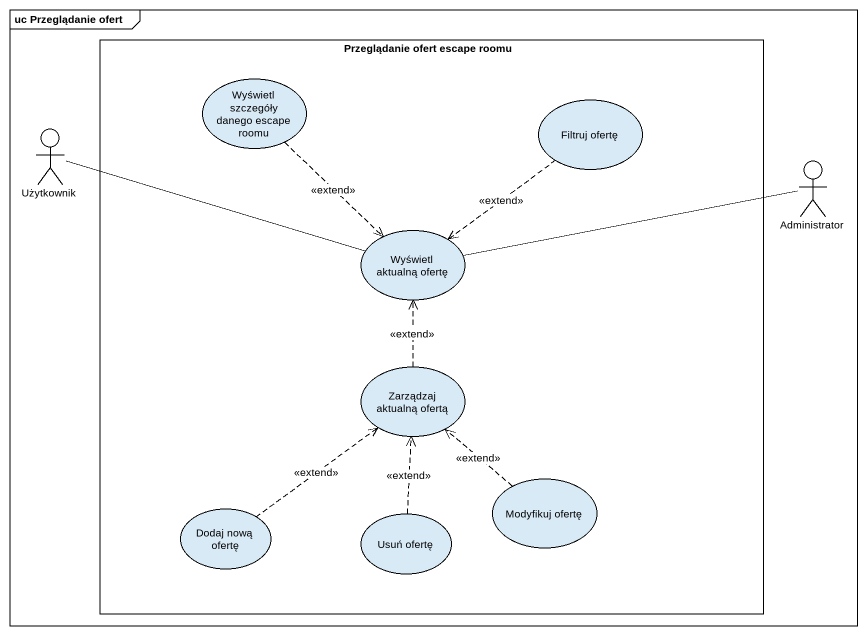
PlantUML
@startuml
mainframe uc Przeglądanie ofert
rectangle "Przeglądanie ofert escape roomu" as Przeglądanie_ofert_escape {
  usecase "Wyświetl szczegóły danego escape roomu" as Wyświetl_szczegóły_danego
  usecase "Filtruj ofertę" as Filtruj_ofertę
  usecase "Wyświetl aktualną ofertę" as Wyświetl_aktualną_ofertę
  usecase "Zarządzaj aktualną ofertą" as Zarządzaj_aktualną_ofertą
  usecase "Modyfikuj ofertę" as Modyfikuj_ofertę
  usecase "Dodaj nową ofertę" as Dodaj_nową_ofertę
  usecase "Usuń ofertę" as Usuń_ofertę
}
actor Użytkownik
actor Administrator
Wyświetl_szczegóły_danego ..> Wyświetl_aktualną_ofertę : <<extend>>
Filtruj_ofertę ..> Wyświetl_aktualną_ofertę : <<extend>>
Użytkownik -right- Wyświetl_aktualną_ofertę
Administrator -left- Wyświetl_aktualną_ofertę
Zarządzaj_aktualną_ofertą .up.> Wyświetl_aktualną_ofertę : <<extend>>
Modyfikuj_ofertę .up.> Zarządzaj_aktualną_ofertą : <<extend>>
Dodaj_nową_ofertę .up.> Zarządzaj_aktualną_ofertą : <<extend>>
Usuń_ofertę .up.> Zarządzaj_aktualną_ofertą : <<extend>>
@enduml
